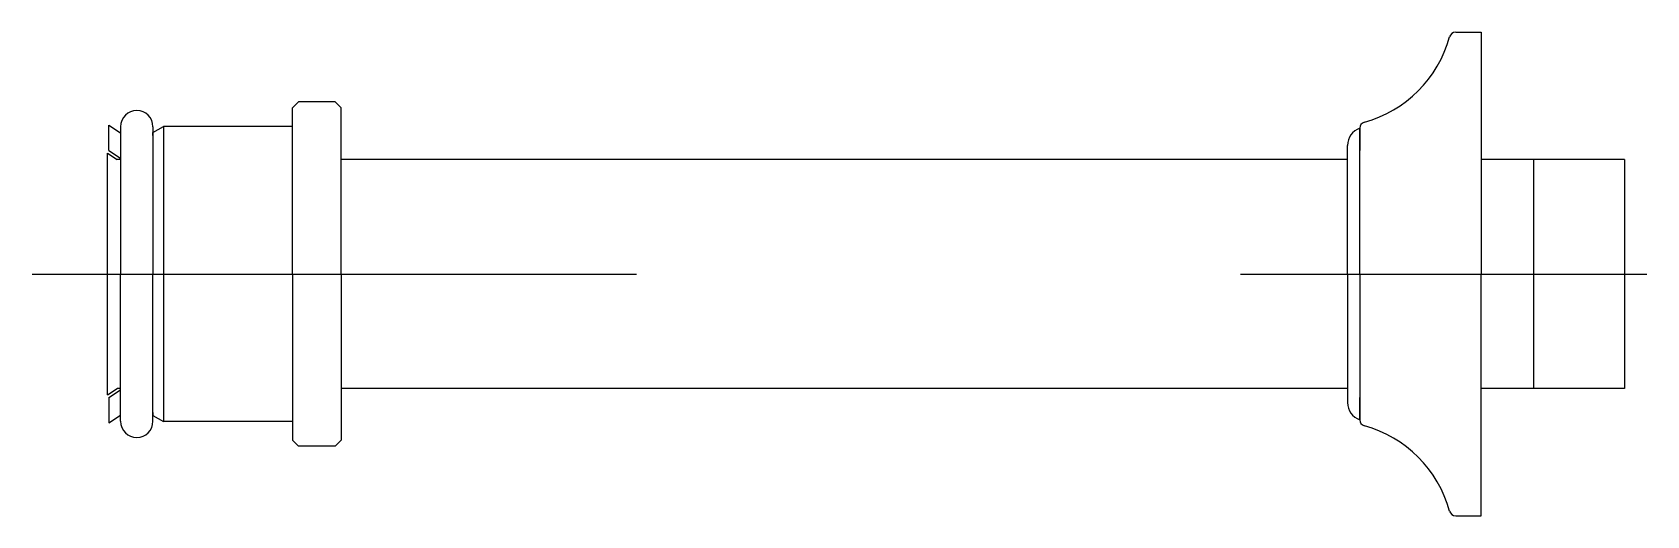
# Model space of a CAD drawing. Extents: x 87.011 to 87.278, y -157.85 to -157.77.
import ezdxf

# ---------------------------------------------------------------- set-up
doc = ezdxf.new("R2010")
doc.units = 0
doc.header["$LTSCALE"] = 0.2
doc.header["$MEASUREMENT"] = 0
for name, pattern in [('AXES', [0.5400000065565109, 0.300000011920929, -0.07999999821186066, 0.07999999821186066, -0.07999999821186066]), ('CACHE', [0.239999994635582, 0.119999997317791, -0.119999997317791]), ('CONTINU', [0])]:
    doc.linetypes.add(name, pattern=pattern)
doc.layers.get('0').update_dxf_attribs({"linetype": 'CONTINUOUS'})
doc.layers.add('DECA_EIXOS', color=5, linetype='AXES')

msp = doc.modelspace()

# ---------------------------------------------------------------- linework, layer by layer
at = {"linetype": 'CONTINU'}
for p, q in [((87.24624726931764, -157.7704040001281), (87.25044859887556, -157.7704039998991)), ((87.25044859887556, -157.7704039998991), (87.25044859887556, -157.8104040024289)), ((87.05470548146941, -157.781906463004), (87.05370090044252, -157.7829110440309)), ((87.06073296763084, -157.781906463004), (87.05470548146941, -157.781906463004)), ((87.06173754865775, -157.7829110440309), (87.06073296763084, -157.781906463004)), ((87.05370090044252, -157.8104040024289), (87.05370090044252, -157.7829110440309)), ((87.06173754865775, -157.8104040024289), (87.06173754865775, -157.7829110440309)), ((87.0232686376122, -157.7899554297377), (87.02326862994786, -157.7857630349427)), ((87.02326862994786, -157.7857630349427), (87.02524111902899, -157.7870439832658)), ((87.02524111906892, -157.7860279357826), (87.02524111811088, -157.8104040024289)), ((87.03059553590309, -157.7869795943085), (87.03233552708139, -157.7859750115643)), ((87.03059553586569, -157.7860279357826), (87.03059553682372, -157.810404001426)), ((87.03059553592283, -157.7874818831047), (87.03059553590309, -157.7869795943085)), ((87.05370090044252, -157.7859750115643), (87.03233552708139, -157.7859750115643)), ((87.03233552708139, -157.7859750115643), (87.03233552708139, -157.8348329901499)), ((87.23035697833748, -157.8104040024289), (87.23035698136711, -157.7862942899145)), ((87.23035698136958, -157.7862745399919), (87.2303569809086, -157.7899431131353)), ((87.0232686376122, -157.7899554297377), (87.02524111886422, -157.7912363760378)), ((87.22834781628367, -157.8104040024289), (87.22834781628367, -157.7891159252894)), ((87.02307384828421, -157.8303801570798), (87.02307384828421, -157.7904278446344)), ((87.02307384828421, -157.7904278446344), (87.0246477905076, -157.7914499789274)), ((87.02524111885583, -157.7914499789274), (87.0246477905076, -157.7914499789274)), ((87.22834781628367, -157.7914499789274), (87.0617375409934, -157.7914499789274)), ((87.27421895172331, -157.7914499789274), (87.25044859121122, -157.7914499789274)), ((87.27421895172331, -157.7914499789274), (87.27421895172331, -157.8293580247029)), ((87.02524111906892, -157.8347800659316), (87.02524111811088, -157.8104040024289)), ((87.03059553586569, -157.8347800659316), (87.03059553682372, -157.810404001426)), ((87.05370090044252, -157.8104040024289), (87.05370090044252, -157.8378969576833)), ((87.06173754865775, -157.8104040024289), (87.06173754865775, -157.8378969576833)), ((87.22834781628367, -157.8104040024289), (87.22834781628367, -157.831692078341)), ((87.23035697833748, -157.8104040024289), (87.23035698136711, -157.8345137042685)), ((87.25044859887556, -157.850403999899), (87.25044859887556, -157.8104040024289)), ((87.02307384828421, -157.8303801570798), (87.0246477905076, -157.8293580247029)), ((87.0232686376122, -157.8308525719765), (87.02524111886422, -157.8295716256764)), ((87.02524111885583, -157.8293580227868), (87.0246477905076, -157.8293580247029)), ((87.22834781628367, -157.8293580247029), (87.0617375409934, -157.8293580247029)), ((87.27421895172331, -157.8293580247029), (87.25044859887556, -157.8293580247029)), ((87.0232686376122, -157.8308525719765), (87.02326862994786, -157.8350449667715)), ((87.23035698136958, -157.8345334636385), (87.2303569809086, -157.830864890495)), ((87.02326862994786, -157.8350449667715), (87.02524111902899, -157.8337640184484)), ((87.03059553592283, -157.8333261186095), (87.03059553590309, -157.8338284105075)), ((87.03059553590309, -157.8338284105075), (87.03233552708139, -157.8348329901499)), ((87.05370090044252, -157.8348329901499), (87.03233552708139, -157.8348329901499)), ((87.05470548146941, -157.8389015406263), (87.05370090044252, -157.8378969576833)), ((87.06173754865775, -157.8378969576833), (87.06073296763084, -157.8389015406263)), ((87.06073296763084, -157.8389015406263), (87.05470548146941, -157.8389015406263)), ((87.24624727880193, -157.8504039996699), (87.25044859887556, -157.850403999899))]:
    msp.add_line(p, q, dxfattribs=at)
at = {"linetype": 'CACHE'}
msp.add_line((87.25915023631975, -157.7914499789274), (87.25915023631975, -157.8293580247029), dxfattribs=at)
at = {"linetype": 'CONTINUOUS'}
for centre, radius, start, end in [((87.22584711683544, -157.7658941382239), 0.02009127802916723, 285.2556069379706, 344.7444004413052), ((87.23136155936439, -157.7891159252894), 0.003013743080714448, 109.4674030432054, 180)]:
    msp.add_arc(centre, radius, start, end, dxfattribs=at)
at = {"linetype": 'CONTINU'}
for centre, radius, start, end in [((87.2462472693751, -157.7714580001281), 0.001054, 90.00000312401684, 164.7444006818385), ((87.0279183274673, -157.7860279357826), 0.002677208398381481, 0, 180), ((87.2314109813671, -157.7862942900469), 0.001054, 105.2556066971748, 179.9999928002381), ((87.23136155936439, -157.831692078341), 0.003013743080714448, 180, 250.5288405069325), ((87.0279183274673, -157.8347800659316), 0.002677208398381481, 180, 0), ((87.23141098136709, -157.8345137041361), 0.001054, 180.0000071982169, 254.7471030949089), ((87.22584853806615, -157.8549124456637), 0.02008954354649764, 15.25290446913719, 74.74710309478401), ((87.24624727885943, -157.8493499996698), 0.001054, 195.252904468665, 269.9999968744381)]:
    msp.add_arc(centre, radius, start, end, dxfattribs=at)
at = {"layer": 'DECA_EIXOS'}
msp.add_line((87.01061581572255, -157.8104040024289), (87.27787117306366, -157.8104040024289), dxfattribs=at)

doc.saveas('drawing.dxf')
